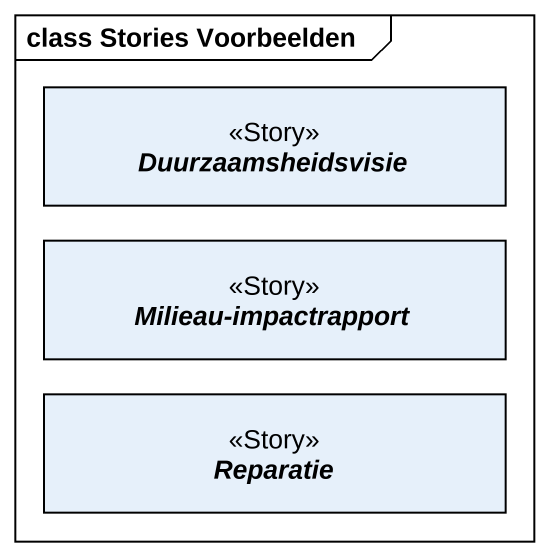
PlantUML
@startuml
mainframe class Stories Voorbeelden
hide circle
hide empty members
interface Duurzaamsheidsvisie <<Story>>
interface "Milieau-impactrapport" as Milieau_impactrapport <<Story>>
interface Reparatie <<Story>>
@enduml
